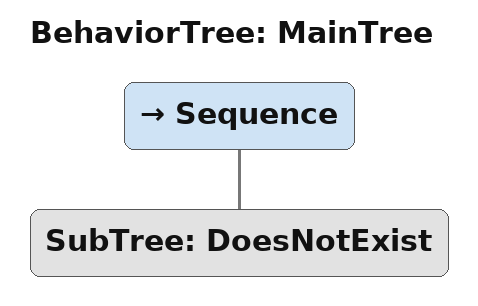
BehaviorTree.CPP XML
<?xml version="1.0" encoding="UTF-8"?>
<root BTCPP_format="4" main_tree_to_execute="MainTree">
  <BehaviorTree ID="MainTree">
    <Sequence>
      <SubTree ID="DoesNotExist"/>
    </Sequence>
  </BehaviorTree>
</root>
